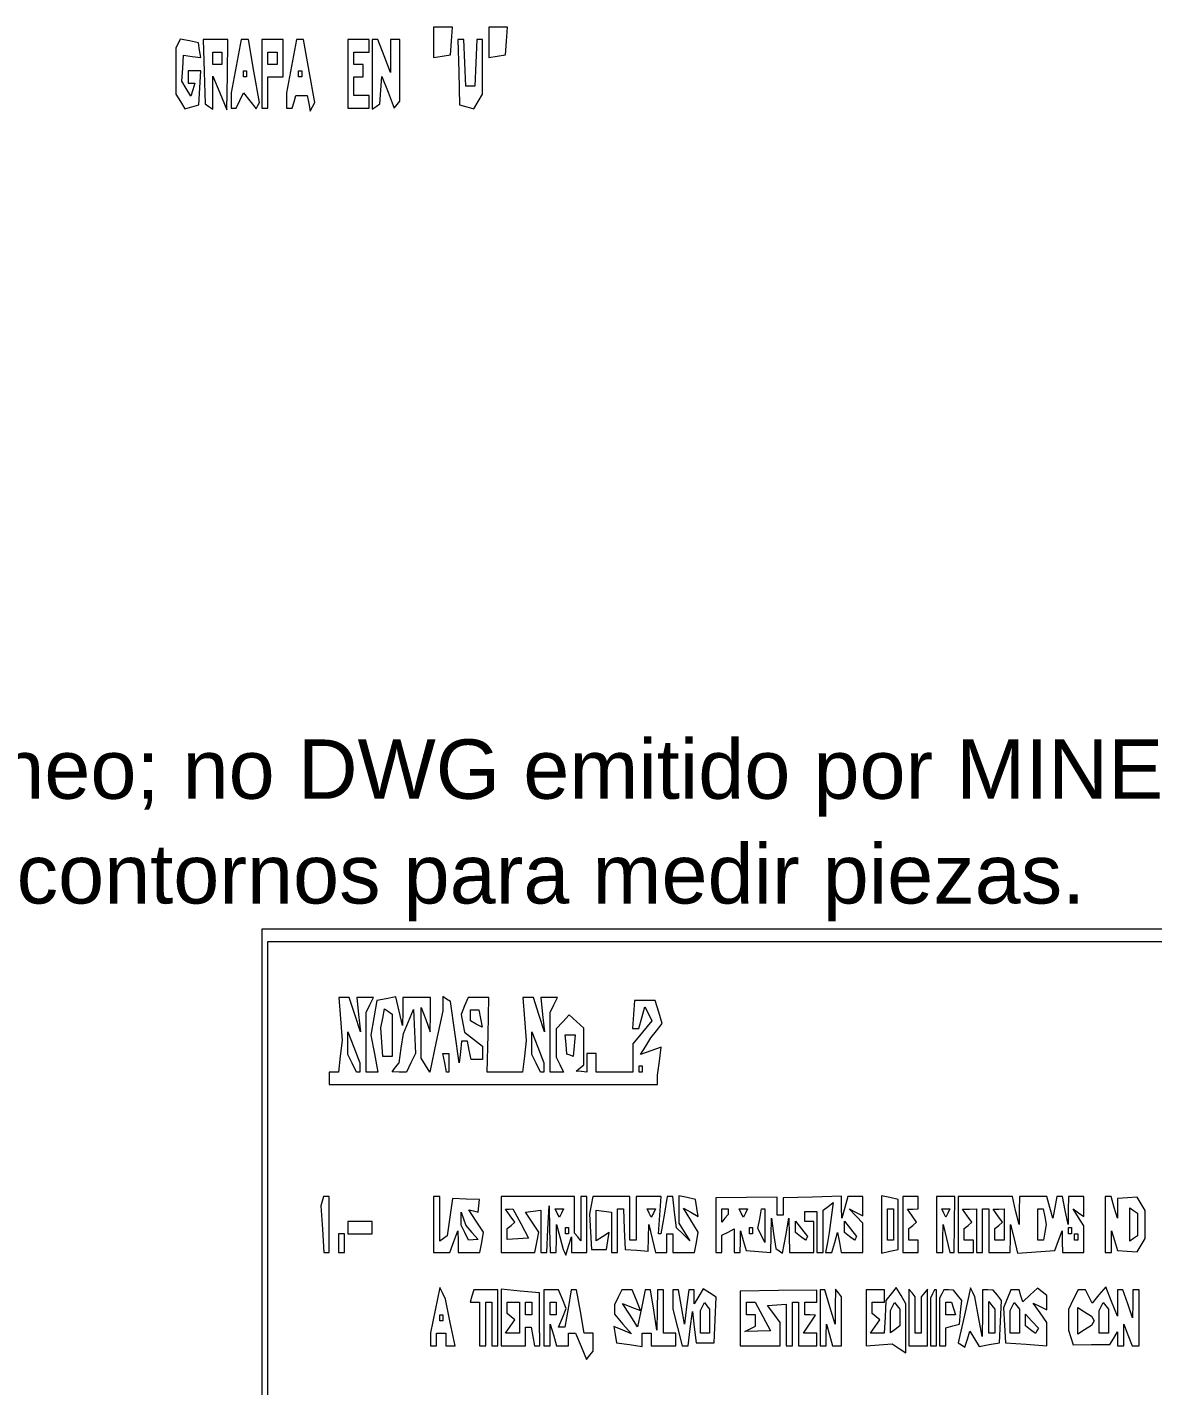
# Paper-space layout 'AN-22-DGE-077' of a CAD drawing. Header units: metres. Extents: x 12 to 191, y -57 to 204.
# Drawn here: x 65.63 to 97.88, y -8.82 to 30.1 of the extents above; entities that cross this region are included whole.
import ezdxf

# ---------------------------------------------------------------- set-up
doc = ezdxf.new("R2010")
doc.units = ezdxf.units.M
doc.layers.add('DGE_CONTORNOS', color=7, linetype='Continuous', lineweight=0)
doc.layers.add('DGE_DATOS', color=7, linetype='Continuous', lineweight=0)
doc.styles.add('DGE_ARIAL', font='arial.ttf')

# ---------------------------------------------------------------- blocks, each defined once
blk = doc.blocks.new('LP_REF_DGE_MT_077')
at = {"layer": 'DGE_CONTORNOS'}
for points in [[(77.271, 29.67), (77.271, 29.235), (77.513, 29.272), (77.754, 29.309), (77.783, 29.707), (77.811, 30.105), (77.541, 30.105), (77.271, 30.105)], [(78.853, 29.67), (78.853, 29.235), (79.095, 29.272), (79.336, 29.309), (79.365, 29.707), (79.393, 30.105), (79.123, 30.105), (78.853, 30.105)], [(69.951, 29.638), (69.888, 29.511), (69.888, 28.849), (69.888, 28.188), (70.015, 27.975), (70.142, 27.761), (70.345, 27.819), (70.547, 27.877), (70.575, 28.367), (70.603, 28.857), (70.421, 28.857), (70.24, 28.857), (70.24, 28.679), (70.24, 28.501), (70.333, 28.501), (70.426, 28.501), (70.369, 28.314), (70.312, 28.127), (70.184, 28.343), (70.055, 28.559), (70.082, 28.931), (70.108, 29.303), (70.355, 29.268), (70.603, 29.232), (70.568, 29.446), (70.534, 29.659), (70.274, 29.712), (70.014, 29.765)], [(70.696, 28.827), (70.723, 27.905), (70.833, 27.832), (70.943, 27.759), (70.943, 28.229), (70.943, 28.699), (71.147, 28.219), (71.351, 27.738), (71.364, 28.743), (71.377, 29.748), (71.023, 29.748), (70.67, 29.748)], [(71.614, 28.985), (71.47, 28.222), (71.47, 28.005), (71.47, 27.788), (71.54, 27.788), (71.611, 27.788), (71.718, 28.006), (71.826, 28.225), (72.008, 27.994), (72.19, 27.764), (72.236, 27.856), (72.282, 27.949), (72.122, 28.849), (71.963, 29.748), (71.86, 29.748), (71.758, 29.748)], [(72.349, 28.768), (72.349, 27.788), (72.437, 27.788), (72.525, 27.788), (72.525, 28.234), (72.525, 28.679), (72.745, 28.679), (72.964, 28.679), (72.964, 29.214), (72.964, 29.748), (72.657, 29.748), (72.349, 29.748)], [(73.196, 28.985), (73.052, 28.222), (73.052, 28.005), (73.052, 27.788), (73.135, 27.788), (73.218, 27.788), (73.272, 27.966), (73.326, 28.145), (73.49, 28.145), (73.653, 28.145), (73.692, 27.922), (73.731, 27.699), (73.798, 27.824), (73.864, 27.949), (73.704, 28.849), (73.545, 29.748), (73.442, 29.748), (73.34, 29.748)], [(74.81, 28.768), (74.81, 27.788), (75.118, 27.788), (75.425, 27.788), (75.425, 27.966), (75.425, 28.145), (75.206, 28.145), (74.986, 28.145), (74.986, 28.412), (74.986, 28.679), (75.118, 28.679), (75.249, 28.679), (75.249, 28.857), (75.249, 29.035), (75.118, 29.035), (74.986, 29.035), (74.986, 29.214), (74.986, 29.392), (75.206, 29.392), (75.425, 29.392), (75.425, 29.57), (75.425, 29.748), (75.118, 29.748), (74.81, 29.748)], [(75.513, 28.753), (75.513, 27.759), (75.623, 27.832), (75.733, 27.905), (75.761, 28.299), (75.79, 28.693), (75.966, 28.239), (76.142, 27.785), (76.223, 27.886), (76.304, 27.987), (76.304, 28.868), (76.304, 29.748), (76.172, 29.748), (76.041, 29.748), (76.041, 29.279), (76.041, 28.809), (75.858, 29.279), (75.676, 29.748), (75.595, 29.748), (75.513, 29.748)], [(77.992, 28.813), (78.018, 27.877), (78.221, 27.819), (78.423, 27.761), (78.55, 27.975), (78.677, 28.188), (78.677, 28.968), (78.677, 29.748), (78.595, 29.748), (78.512, 29.748), (78.485, 29.08), (78.458, 28.412), (78.326, 28.412), (78.194, 28.412), (78.167, 29.08), (78.139, 29.748), (78.052, 29.748), (77.965, 29.748)], [(71.206, 29.214), (71.206, 29.035), (71.075, 29.035), (70.943, 29.035), (70.943, 29.214), (70.943, 29.392), (71.075, 29.392), (71.206, 29.392)], [(72.789, 29.214), (72.789, 29.035), (72.657, 29.035), (72.525, 29.035), (72.525, 29.214), (72.525, 29.392), (72.657, 29.392), (72.789, 29.392)], [(71.91, 28.768), (71.91, 28.679), (71.866, 28.679), (71.822, 28.679), (71.822, 28.768), (71.822, 28.857), (71.866, 28.857), (71.91, 28.857)], [(73.492, 28.768), (73.492, 28.679), (73.448, 28.679), (73.404, 28.679), (73.404, 28.768), (73.404, 28.857), (73.448, 28.857), (73.492, 28.857)], [(72.349, -25.042), (72.349, -54.353), (95.333, -54.353), (118.317, -54.353), (118.317, -25.042), (118.317, 4.268), (95.333, 4.268), (72.349, 4.268)], [(118.141, -25.042), (118.141, -53.997), (95.333, -53.997), (72.525, -53.997), (72.525, -25.042), (72.525, 3.912), (95.333, 3.912), (118.141, 3.912)], [(74.607, 1.694), (74.656, 1.08), (74.599, 0.625), (74.543, 0.17), (74.413, 0.17), (74.283, 0.17), (74.283, -0.008), (74.283, -0.186), (78.985, -0.186), (83.687, -0.186), (83.688, -0.053), (83.69, 0.081), (83.743, 0.482), (83.795, 0.882), (83.5, 0.781), (83.204, 0.679), (83.35, 0.915), (83.496, 1.15), (83.658, 1.355), (83.819, 1.559), (83.722, 1.889), (83.624, 2.219), (83.326, 2.219), (83.028, 2.219), (83, 1.818), (82.972, 1.417), (83.061, 1.417), (83.151, 1.417), (83.238, 1.729), (83.325, 2.041), (83.426, 1.838), (83.527, 1.635), (83.256, 1.31), (82.984, 0.984), (82.984, 0.577), (82.984, 0.17), (82.457, 0.17), (81.929, 0.17), (81.929, 0.437), (81.929, 0.705), (81.797, 0.705), (81.666, 0.705), (81.666, 0.437), (81.666, 0.17), (81.512, 0.184), (81.358, 0.198), (81.468, 0.288), (81.578, 0.378), (81.578, 0.902), (81.578, 1.425), (81.369, 1.618), (81.161, 1.81), (80.974, 1.608), (80.787, 1.405), (80.787, 1.001), (80.787, 0.598), (80.892, 0.384), (80.998, 0.17), (80.804, 0.17), (80.611, 0.17), (80.611, 1.025), (80.611, 1.881), (80.716, 2.095), (80.822, 2.308), (80.583, 2.308), (80.344, 2.308), (80.396, 1.818), (80.447, 1.328), (80.289, 1.818), (80.131, 2.308), (79.981, 2.308), (79.831, 2.308), (79.88, 1.694), (79.929, 1.08), (79.873, 0.625), (79.817, 0.17), (79.313, 0.17), (78.809, 0.17), (78.832, 1.239), (78.855, 2.308), (78.557, 2.308), (78.259, 2.308), (78.159, 2.064), (78.059, 1.819), (78.107, 1.566), (78.155, 1.314), (78.416, 1.114), (78.677, 0.914), (78.677, 0.72), (78.677, 0.527), (78.511, 0.527), (78.345, 0.527), (78.294, 0.794), (78.243, 1.061), (78.159, 1.061), (78.075, 1.061), (78.041, 0.749), (78.006, 0.437), (77.879, 1.314), (77.753, 2.191), (77.644, 2.264), (77.535, 2.338), (77.535, 2.134), (77.535, 1.929), (77.348, 1.047), (77.16, 0.165), (77.04, 0.368), (76.919, 0.57), (76.919, 1.295), (76.919, 2.02), (77.048, 1.674), (77.178, 1.328), (77.18, 1.818), (77.183, 2.308), (76.788, 2.308), (76.392, 2.308), (76.386, 1.907), (76.38, 1.507), (76.283, 1.916), (76.186, 2.326), (75.917, 2.273), (75.648, 2.219), (75.563, 1.723), (75.477, 1.226), (75.575, 0.698), (75.674, 0.17), (75.506, 0.17), (75.337, 0.17), (75.337, 1.025), (75.337, 1.881), (75.443, 2.095), (75.548, 2.308), (75.309, 2.308), (75.07, 2.308), (75.122, 1.818), (75.174, 1.328), (75.015, 1.818), (74.857, 2.308), (74.707, 2.308), (74.557, 2.308)], [(76.084, 1.224), (76.084, 0.616), (75.953, 0.616), (75.821, 0.616), (75.792, 1.03), (75.763, 1.443), (75.814, 1.712), (75.865, 1.982), (75.975, 1.907), (76.084, 1.833)], [(76.623, 0.436), (76.493, 0.17), (76.289, 0.173), (76.084, 0.176), (76.182, 0.307), (76.281, 0.437), (76.345, 0.857), (76.41, 1.277), (76.555, 1.623), (76.7, 1.968), (76.727, 1.335), (76.754, 0.701)], [(78.617, 1.705), (78.664, 1.458), (78.495, 1.547), (78.326, 1.637), (78.326, 1.795), (78.326, 1.952), (78.448, 1.952), (78.571, 1.952)], [(75.16, 0.304), (75.162, 0.17), (75.111, 0.17), (75.061, 0.17), (74.936, 0.425), (74.81, 0.679), (74.812, 1.004), (74.814, 1.328), (74.986, 0.883), (75.158, 0.437)], [(80.433, 0.304), (80.435, 0.17), (80.385, 0.17), (80.335, 0.17), (80.209, 0.425), (80.084, 0.679), (80.086, 1.004), (80.087, 1.328), (80.259, 0.883), (80.431, 0.437)], [(81.297, 0.927), (81.268, 0.616), (81.181, 0.651), (81.094, 0.686), (81.066, 0.963), (81.038, 1.239), (81.182, 1.239), (81.327, 1.239)], [(77.71, 0.437), (77.71, 0.17), (77.676, 0.17), (77.641, 0.17), (77.591, 0.437), (77.54, 0.705), (77.625, 0.705), (77.71, 0.705)], [(83.248, 0.259), (83.248, 0.17), (83.204, 0.17), (83.16, 0.17), (83.16, 0.259), (83.16, 0.348), (83.204, 0.348), (83.248, 0.348)], [(74.08, -3.527), (74.044, -3.661), (74.085, -4.329), (74.126, -4.997), (74.204, -4.997), (74.283, -4.997), (74.283, -4.195), (74.283, -3.393), (74.2, -3.393), (74.117, -3.393)], [(77.271, -4.195), (77.271, -4.997), (77.503, -4.997), (77.735, -4.997), (77.852, -4.685), (77.969, -4.373), (77.971, -4.685), (77.974, -4.997), (78.285, -4.997), (78.595, -4.997), (78.65, -4.707), (78.705, -4.417), (78.495, -4.096), (78.285, -3.776), (78.415, -3.807), (78.545, -3.839), (78.567, -3.661), (78.589, -3.483), (78.202, -3.467), (77.816, -3.452), (77.74, -3.988), (77.664, -4.524), (77.555, -4.597), (77.447, -4.67), (77.447, -4.032), (77.447, -3.393), (77.359, -3.393), (77.271, -3.393)], [(79.205, -4.195), (79.205, -4.997), (79.691, -4.997), (80.177, -4.997), (80.232, -4.707), (80.287, -4.417), (80.098, -4.128), (79.909, -3.839), (80.128, -3.813), (80.347, -3.787), (80.347, -4.392), (80.347, -4.997), (80.43, -4.997), (80.512, -4.997), (80.547, -4.329), (80.581, -3.661), (80.596, -4.329), (80.611, -4.997), (80.699, -4.997), (80.787, -4.997), (80.789, -4.596), (80.792, -4.195), (80.89, -4.552), (80.988, -4.908), (81.024, -4.992), (81.06, -5.076), (81.142, -4.814), (81.223, -4.552), (81.225, -4.774), (81.226, -4.997), (81.446, -4.997), (81.666, -4.997), (81.666, -4.195), (81.666, -3.393), (81.578, -3.393), (81.49, -3.393), (81.49, -4.028), (81.49, -4.662), (81.402, -4.552), (81.314, -4.441), (81.314, -3.917), (81.314, -3.393), (80.259, -3.393), (79.205, -3.393)], [(81.788, -3.646), (81.74, -3.898), (81.769, -4.403), (81.797, -4.908), (82.01, -4.908), (82.222, -4.908), (82.262, -4.667), (82.302, -4.425), (82.115, -4.545), (81.929, -4.665), (81.929, -4.226), (81.929, -3.787), (82.149, -3.813), (82.369, -3.839), (82.369, -4.418), (82.369, -4.997), (82.457, -4.997), (82.545, -4.997), (82.545, -4.373), (82.545, -3.75), (82.627, -3.75), (82.709, -3.75), (82.737, -4.329), (82.764, -4.908), (83.094, -4.935), (83.423, -4.961), (83.429, -4.578), (83.435, -4.195), (83.531, -4.596), (83.626, -4.997), (83.788, -4.997), (83.951, -4.997), (83.951, -4.73), (83.951, -4.463), (84.039, -4.463), (84.127, -4.463), (84.127, -4.73), (84.127, -4.997), (84.437, -4.997), (84.747, -4.997), (84.802, -4.707), (84.857, -4.417), (84.646, -4.072), (84.434, -3.727), (84.642, -3.846), (84.851, -3.965), (84.811, -3.724), (84.772, -3.483), (84.537, -3.426), (84.302, -3.37), (84.302, -3.763), (84.302, -4.156), (84.456, -4.408), (84.61, -4.66), (84.422, -4.477), (84.235, -4.294), (84.179, -3.844), (84.123, -3.393), (84.046, -3.393), (83.968, -3.393), (83.876, -3.928), (83.784, -4.463), (83.751, -4.463), (83.718, -4.463), (83.756, -3.928), (83.795, -3.393), (83.433, -3.393), (83.072, -3.393), (83.072, -4.017), (83.072, -4.641), (82.984, -4.641), (82.896, -4.641), (82.896, -4.017), (82.896, -3.393), (82.366, -3.393), (81.836, -3.393)], [(85.357, -4.213), (85.357, -4.997), (85.445, -4.997), (85.533, -4.997), (85.533, -4.751), (85.533, -4.504), (85.709, -4.411), (85.884, -4.318), (85.884, -4.657), (85.884, -4.997), (85.972, -4.997), (86.06, -4.997), (86.063, -4.685), (86.066, -4.373), (86.147, -4.656), (86.228, -4.938), (86.584, -4.966), (86.939, -4.994), (86.948, -4.506), (86.957, -4.017), (87.016, -4.449), (87.076, -4.882), (87.175, -4.948), (87.273, -5.015), (87.363, -4.516), (87.453, -4.017), (87.46, -4.507), (87.467, -4.997), (87.818, -4.997), (88.17, -4.997), (88.17, -4.552), (88.17, -4.106), (88.038, -4.106), (87.906, -4.106), (87.906, -3.966), (87.906, -3.826), (88.082, -3.826), (88.258, -3.826), (88.258, -4.412), (88.258, -4.997), (88.345, -4.997), (88.433, -4.997), (88.433, -4.392), (88.433, -3.788), (88.575, -3.678), (88.717, -3.568), (88.663, -3.999), (88.61, -4.429), (88.556, -4.713), (88.502, -4.997), (88.595, -4.997), (88.688, -4.997), (88.767, -4.71), (88.847, -4.424), (88.901, -4.71), (88.955, -4.997), (89.266, -4.997), (89.576, -4.997), (89.576, -4.579), (89.576, -4.161), (89.378, -3.954), (89.18, -3.748), (89.378, -3.85), (89.576, -3.952), (89.576, -3.673), (89.576, -3.393), (89.361, -3.393), (89.145, -3.393), (89.056, -3.705), (88.966, -4.017), (88.963, -3.702), (88.961, -3.387), (88.126, -3.409), (87.291, -3.43), (87.291, -3.679), (87.291, -3.928), (87.203, -3.928), (87.115, -3.928), (87.115, -3.671), (87.115, -3.415), (86.236, -3.422), (85.357, -3.429)], [(90.103, -4.195), (90.103, -5.021), (90.345, -4.964), (90.587, -4.908), (90.587, -4.195), (90.587, -3.483), (90.345, -3.426), (90.103, -3.37)], [(90.719, -4.195), (90.719, -4.997), (90.938, -4.997), (91.158, -4.997), (91.158, -4.819), (91.158, -4.641), (91.026, -4.641), (90.894, -4.641), (90.894, -4.477), (90.894, -4.314), (91.004, -4.224), (91.114, -4.133), (90.982, -3.944), (90.85, -3.755), (91.004, -3.753), (91.158, -3.75), (91.158, -3.572), (91.158, -3.393), (90.938, -3.393), (90.719, -3.393)], [(91.685, -4.195), (91.685, -4.997), (91.773, -4.997), (91.861, -4.997), (91.867, -4.596), (91.873, -4.195), (91.968, -4.596), (92.064, -4.997), (92.127, -4.997), (92.19, -4.997), (92.198, -4.195), (92.206, -3.393), (91.946, -3.393), (91.685, -3.393)], [(92.301, -4.195), (92.301, -4.997), (92.52, -4.997), (92.74, -4.997), (92.74, -4.819), (92.74, -4.641), (92.608, -4.641), (92.476, -4.641), (92.476, -4.477), (92.476, -4.314), (92.586, -4.224), (92.696, -4.133), (92.564, -3.944), (92.432, -3.755), (92.63, -3.753), (92.828, -3.75), (92.828, -4.373), (92.828, -4.997), (92.916, -4.997), (93.004, -4.997), (93.004, -4.373), (93.004, -3.75), (93.092, -3.75), (93.18, -3.75), (93.18, -4.373), (93.18, -4.997), (93.487, -4.997), (93.795, -4.997), (93.801, -4.596), (93.807, -4.195), (93.904, -4.604), (94.001, -5.014), (94.535, -4.975), (95.069, -4.937), (95.176, -4.655), (95.283, -4.373), (95.286, -4.685), (95.289, -4.997), (95.597, -4.997), (95.904, -4.997), (95.904, -4.616), (95.904, -4.235), (95.75, -3.992), (95.597, -3.749), (95.75, -3.858), (95.904, -3.966), (95.904, -3.68), (95.904, -3.393), (95.684, -3.393), (95.465, -3.393), (95.459, -3.794), (95.454, -4.195), (95.374, -3.794), (95.295, -3.393), (95.213, -3.393), (95.132, -3.393), (95.073, -3.705), (95.013, -4.017), (94.927, -3.705), (94.841, -3.393), (94.45, -3.393), (94.058, -3.393), (94.053, -3.794), (94.047, -4.195), (93.951, -3.794), (93.856, -3.393), (93.078, -3.393), (92.301, -3.393)], [(96.519, -4.195), (96.519, -4.997), (96.607, -4.997), (96.695, -4.997), (96.698, -4.685), (96.701, -4.373), (96.783, -4.658), (96.865, -4.942), (97.151, -4.959), (97.437, -4.975), (97.55, -4.786), (97.662, -4.597), (97.662, -4.195), (97.662, -3.793), (97.55, -3.604), (97.437, -3.415), (97.154, -3.431), (96.871, -3.448), (96.868, -3.732), (96.866, -4.017), (96.776, -3.705), (96.686, -3.393), (96.603, -3.393), (96.519, -3.393)], [(78.37, -4.428), (78.545, -4.63), (78.409, -4.635), (78.273, -4.641), (78.168, -4.427), (78.062, -4.213), (78.063, -4.026), (78.065, -3.839), (78.129, -4.032), (78.194, -4.226)], [(79.769, -4.167), (79.991, -4.583), (79.686, -4.607), (79.38, -4.63), (79.38, -4.472), (79.38, -4.314), (79.49, -4.224), (79.6, -4.133), (79.468, -3.944), (79.336, -3.755), (79.442, -3.753), (79.547, -3.75)], [(80.933, -3.869), (80.875, -3.987), (80.816, -3.869), (80.757, -3.75), (80.875, -3.75), (80.992, -3.75)], [(83.57, -3.869), (83.511, -3.987), (83.453, -3.869), (83.394, -3.75), (83.511, -3.75), (83.629, -3.75)], [(85.709, -3.828), (85.709, -3.907), (85.621, -4.017), (85.533, -4.127), (85.533, -3.938), (85.533, -3.75), (85.621, -3.75), (85.709, -3.75)], [(86.207, -3.869), (86.148, -3.987), (86.09, -3.869), (86.031, -3.75), (86.148, -3.75), (86.265, -3.75)], [(86.763, -4.231), (86.763, -4.712), (86.664, -4.51), (86.564, -4.308), (86.617, -4.029), (86.67, -3.75), (86.717, -3.75), (86.763, -3.75)], [(90.455, -4.195), (90.455, -4.641), (90.367, -4.641), (90.279, -4.641), (90.279, -4.195), (90.279, -3.75), (90.367, -3.75), (90.455, -3.75)], [(92.008, -3.869), (91.949, -3.987), (91.89, -3.869), (91.832, -3.75), (91.949, -3.75), (92.066, -3.75)], [(93.619, -4.195), (93.619, -4.641), (93.487, -4.641), (93.355, -4.641), (93.355, -4.477), (93.355, -4.314), (93.465, -4.224), (93.575, -4.133), (93.443, -3.944), (93.311, -3.755), (93.465, -3.753), (93.619, -3.75)], [(94.783, -3.973), (94.824, -4.195), (94.785, -4.418), (94.747, -4.641), (94.666, -4.641), (94.586, -4.641), (94.586, -4.195), (94.586, -3.75), (94.664, -3.75), (94.743, -3.75)], [(97.442, -4.195), (97.442, -4.522), (97.332, -4.596), (97.223, -4.67), (97.223, -4.195), (97.223, -3.72), (97.332, -3.794), (97.442, -3.869)], [(74.81, -4.284), (74.81, -4.463), (75.162, -4.463), (75.513, -4.463), (75.513, -4.284), (75.513, -4.106), (75.162, -4.106), (74.81, -4.106)], [(87.959, -4.594), (87.931, -4.649), (87.787, -4.537), (87.642, -4.424), (87.642, -4.264), (87.642, -4.103), (87.814, -4.321), (87.986, -4.538)], [(89.365, -4.594), (89.337, -4.649), (89.193, -4.537), (89.049, -4.424), (89.049, -4.264), (89.049, -4.103), (89.22, -4.321), (89.392, -4.538)], [(74.546, -4.73), (74.546, -4.997), (74.634, -4.997), (74.722, -4.997), (74.722, -4.73), (74.722, -4.463), (74.634, -4.463), (74.546, -4.463)], [(81.138, -4.373), (81.138, -4.463), (81.094, -4.463), (81.05, -4.463), (81.05, -4.373), (81.05, -4.284), (81.094, -4.284), (81.138, -4.284)], [(86.412, -4.373), (86.412, -4.463), (86.368, -4.463), (86.324, -4.463), (86.324, -4.373), (86.324, -4.284), (86.368, -4.284), (86.412, -4.284)], [(95.553, -4.373), (95.553, -4.463), (95.509, -4.463), (95.465, -4.463), (95.465, -4.373), (95.465, -4.284), (95.509, -4.284), (95.553, -4.284)], [(95.728, -4.552), (95.728, -4.641), (95.684, -4.641), (95.641, -4.641), (95.641, -4.552), (95.641, -4.463), (95.684, -4.463), (95.728, -4.463)], [(77.317, -6.653), (77.183, -7.302), (77.183, -7.486), (77.183, -7.67), (77.271, -7.67), (77.359, -7.67), (77.359, -7.492), (77.359, -7.313), (77.491, -7.313), (77.623, -7.313), (77.623, -7.492), (77.623, -7.67), (77.756, -7.67), (77.889, -7.67), (77.751, -7.002), (77.613, -6.333), (77.532, -6.168), (77.451, -6.003)], [(78.37, -6.244), (78.315, -6.423), (78.452, -6.423), (78.589, -6.423), (78.589, -7.046), (78.589, -7.67), (78.677, -7.67), (78.765, -7.67), (78.765, -7.046), (78.765, -6.423), (78.853, -6.423), (78.941, -6.423), (78.941, -7.046), (78.941, -7.67), (79.029, -7.67), (79.117, -7.67), (79.117, -6.868), (79.117, -6.066), (78.77, -6.066), (78.424, -6.066)], [(79.205, -6.859), (79.205, -7.67), (79.556, -7.67), (79.908, -7.67), (79.908, -7.403), (79.908, -7.135), (79.986, -7.135), (80.065, -7.135), (80.115, -7.403), (80.166, -7.67), (80.243, -7.67), (80.32, -7.67), (80.311, -6.913), (80.303, -6.155), (79.754, -6.102), (79.205, -6.049)], [(80.435, -6.868), (80.435, -7.67), (80.523, -7.67), (80.611, -7.67), (80.614, -7.358), (80.616, -7.046), (80.706, -7.358), (80.795, -7.67), (80.967, -7.67), (81.138, -7.67), (81.138, -7.492), (81.138, -7.313), (81.238, -7.313), (81.337, -7.313), (81.497, -7.686), (81.656, -8.059), (81.749, -7.943), (81.841, -7.827), (81.841, -7.57), (81.841, -7.313), (81.715, -7.313), (81.589, -7.313), (81.478, -6.69), (81.367, -6.066), (81.292, -6.066), (81.217, -6.066), (81.125, -6.601), (81.033, -7.135), (80.943, -7.135), (80.853, -7.135), (80.962, -6.868), (81.072, -6.601), (80.962, -6.333), (80.853, -6.066), (80.644, -6.066), (80.435, -6.066)], [(82.562, -6.28), (82.457, -6.494), (82.457, -6.631), (82.457, -6.767), (82.698, -7.05), (82.94, -7.332), (82.69, -7.226), (82.439, -7.12), (82.477, -7.35), (82.514, -7.581), (82.881, -7.635), (83.248, -7.69), (83.248, -7.502), (83.248, -7.313), (83.38, -7.313), (83.511, -7.313), (83.511, -7.492), (83.511, -7.67), (83.863, -7.67), (84.215, -7.67), (84.215, -7.492), (84.215, -7.313), (84.039, -7.313), (83.863, -7.313), (83.863, -6.69), (83.863, -6.066), (83.775, -6.066), (83.687, -6.066), (83.678, -6.645), (83.669, -7.224), (83.578, -6.645), (83.486, -6.066), (83.411, -6.066), (83.336, -6.066), (83.226, -6.595), (83.116, -7.123), (82.901, -6.791), (82.687, -6.459), (82.945, -6.559), (83.204, -6.658), (83.083, -6.362), (82.963, -6.066), (82.815, -6.066), (82.668, -6.066)], [(84.127, -6.342), (84.127, -6.618), (84.261, -7.144), (84.395, -7.67), (84.479, -7.67), (84.563, -7.67), (84.625, -7.18), (84.687, -6.69), (84.74, -7.135), (84.794, -7.581), (85.053, -7.581), (85.313, -7.581), (85.34, -6.928), (85.367, -6.275), (85.182, -6.156), (84.997, -6.037), (84.869, -6.251), (84.742, -6.466), (84.742, -6.266), (84.742, -6.066), (84.664, -6.066), (84.585, -6.066), (84.521, -6.556), (84.457, -7.046), (84.372, -6.556), (84.288, -6.066), (84.207, -6.066), (84.127, -6.066)], [(86.06, -6.886), (86.06, -7.67), (86.632, -7.67), (87.203, -7.67), (87.203, -7.335), (87.203, -7.001), (87.022, -6.756), (86.841, -6.512), (87.11, -6.493), (87.379, -6.474), (87.379, -7.072), (87.379, -7.67), (87.467, -7.67), (87.554, -7.67), (87.554, -7.046), (87.554, -6.423), (87.642, -6.423), (87.73, -6.423), (87.73, -7.046), (87.73, -7.67), (87.994, -7.67), (88.258, -7.67), (88.258, -7.492), (88.258, -7.313), (88.065, -7.313), (87.872, -7.313), (88.043, -7.052), (88.214, -6.79), (88.06, -6.785), (87.906, -6.779), (87.906, -6.601), (87.906, -6.423), (88.082, -6.423), (88.258, -6.423), (88.258, -6.25), (88.258, -6.077), (87.159, -6.09), (86.06, -6.102)], [(88.345, -6.868), (88.345, -7.67), (88.433, -7.67), (88.521, -7.67), (88.524, -7.358), (88.527, -7.046), (88.616, -7.358), (88.706, -7.67), (88.833, -7.67), (88.961, -7.67), (88.961, -6.968), (88.961, -6.265), (88.873, -6.155), (88.785, -6.045), (88.783, -6.546), (88.78, -7.046), (88.63, -6.556), (88.481, -6.066), (88.413, -6.066), (88.345, -6.066)], [(89.664, -6.869), (89.664, -7.673), (90.037, -7.645), (90.411, -7.616), (90.609, -7.744), (90.806, -7.872), (90.806, -7.169), (90.806, -6.466), (90.667, -6.232), (90.528, -5.998), (90.382, -6.184), (90.235, -6.369), (90.207, -6.841), (90.18, -7.313), (89.988, -7.311), (89.796, -7.308), (89.928, -7.119), (90.059, -6.93), (89.949, -6.84), (89.84, -6.749), (89.84, -6.586), (89.84, -6.423), (90.015, -6.423), (90.191, -6.423), (90.191, -6.244), (90.191, -6.066), (89.928, -6.066), (89.664, -6.066)], [(90.894, -6.857), (90.894, -7.67), (91.158, -7.67), (91.422, -7.67), (91.422, -6.857), (91.422, -6.045), (91.334, -6.155), (91.246, -6.265), (91.246, -6.789), (91.246, -7.313), (91.158, -7.313), (91.07, -7.313), (91.07, -6.789), (91.07, -6.265), (90.982, -6.155), (90.894, -6.045)], [(91.568, -6.185), (91.51, -6.304), (91.51, -6.987), (91.51, -7.67), (91.597, -7.67), (91.685, -7.67), (91.685, -6.868), (91.685, -6.066), (91.656, -6.066), (91.627, -6.066)], [(91.832, -6.185), (91.773, -6.304), (91.773, -6.987), (91.773, -7.67), (91.861, -7.67), (91.949, -7.67), (91.949, -7.415), (91.949, -7.16), (92.146, -7.103), (92.343, -7.046), (92.374, -6.711), (92.406, -6.376), (92.287, -6.224), (92.169, -6.072), (92.03, -6.069), (91.89, -6.066)], [(92.482, -6.797), (92.308, -7.581), (92.402, -7.647), (92.497, -7.713), (92.568, -7.48), (92.639, -7.247), (92.772, -7.471), (92.904, -7.694), (93.196, -7.637), (93.487, -7.581), (93.516, -6.976), (93.544, -6.371), (93.428, -6.221), (93.311, -6.072), (93.158, -6.069), (93.004, -6.066), (92.997, -6.734), (92.99, -7.403), (92.887, -6.836), (92.784, -6.27), (92.72, -6.141), (92.655, -6.013)], [(93.711, -6.323), (93.606, -6.579), (93.635, -7.08), (93.663, -7.581), (94.256, -7.626), (94.849, -7.671), (94.849, -7.336), (94.849, -7.001), (94.652, -6.724), (94.454, -6.448), (94.652, -6.545), (94.849, -6.642), (94.849, -6.438), (94.849, -6.233), (94.712, -6.126), (94.575, -6.019), (94.364, -6.214), (94.153, -6.409), (94.1, -6.238), (94.048, -6.066), (93.932, -6.066), (93.816, -6.066)], [(95.603, -6.346), (95.465, -6.626), (95.466, -6.925), (95.467, -7.224), (95.533, -7.433), (95.598, -7.641), (96.125, -7.635), (96.651, -7.629), (96.761, -7.449), (96.871, -7.27), (96.871, -7.47), (96.871, -7.67), (96.959, -7.67), (97.047, -7.67), (97.05, -7.358), (97.052, -7.046), (97.169, -7.358), (97.286, -7.67), (97.386, -7.67), (97.486, -7.67), (97.486, -6.868), (97.486, -6.066), (97.398, -6.066), (97.31, -6.066), (97.306, -6.467), (97.301, -6.868), (97.163, -6.467), (97.025, -6.066), (96.948, -6.066), (96.871, -6.066), (96.871, -6.442), (96.871, -6.818), (96.701, -6.398), (96.531, -5.977), (96.339, -6.214), (96.147, -6.452), (96.052, -6.259), (95.957, -6.066), (95.849, -6.066), (95.741, -6.066)], [(79.732, -6.868), (79.732, -7.313), (79.534, -7.311), (79.336, -7.308), (79.468, -7.119), (79.6, -6.93), (79.49, -6.84), (79.38, -6.749), (79.38, -6.586), (79.38, -6.423), (79.556, -6.423), (79.732, -6.423)], [(80.084, -6.601), (80.084, -6.779), (79.996, -6.779), (79.908, -6.779), (79.908, -6.601), (79.908, -6.423), (79.996, -6.423), (80.084, -6.423)], [(80.787, -6.601), (80.787, -6.779), (80.699, -6.779), (80.611, -6.779), (80.611, -6.601), (80.611, -6.423), (80.699, -6.423), (80.787, -6.423)], [(85.181, -6.968), (85.181, -7.313), (85.049, -7.313), (84.918, -7.313), (84.918, -6.987), (84.918, -6.66), (84.974, -6.546), (85.03, -6.432), (85.106, -6.527), (85.181, -6.622)], [(86.708, -6.831), (86.925, -7.239), (86.559, -7.252), (86.192, -7.264), (86.346, -7.187), (86.5, -7.109), (86.5, -6.944), (86.5, -6.779), (86.368, -6.779), (86.236, -6.779), (86.236, -6.601), (86.236, -6.423), (86.363, -6.423), (86.491, -6.423)], [(90.631, -6.859), (90.631, -7.097), (90.499, -7.2), (90.367, -7.302), (90.367, -6.981), (90.367, -6.66), (90.423, -6.546), (90.479, -6.432), (90.555, -6.527), (90.631, -6.622)], [(92.169, -6.601), (92.223, -6.779), (92.086, -6.779), (91.949, -6.779), (91.949, -6.601), (91.949, -6.423), (92.032, -6.423), (92.114, -6.423)], [(93.355, -6.968), (93.355, -7.313), (93.267, -7.313), (93.18, -7.313), (93.18, -6.857), (93.18, -6.401), (93.267, -6.512), (93.355, -6.622)], [(94.058, -6.968), (94.058, -7.313), (93.927, -7.313), (93.795, -7.313), (93.795, -6.987), (93.795, -6.66), (93.851, -6.546), (93.907, -6.432), (93.983, -6.527), (94.058, -6.622)], [(96.161, -6.89), (96.197, -6.957), (96.161, -7.024), (96.124, -7.091), (95.926, -7.214), (95.728, -7.337), (95.728, -6.957), (95.728, -6.577), (95.926, -6.7), (96.124, -6.823)], [(96.607, -6.968), (96.607, -7.313), (96.476, -7.313), (96.344, -7.313), (96.344, -6.987), (96.344, -6.66), (96.4, -6.546), (96.456, -6.432), (96.532, -6.527), (96.607, -6.622)], [(77.535, -6.868), (77.535, -6.957), (77.491, -6.957), (77.447, -6.957), (77.447, -6.868), (77.447, -6.779), (77.491, -6.779), (77.535, -6.779)], [(94.562, -7.243), (94.523, -7.322), (94.379, -7.209), (94.234, -7.097), (94.234, -6.932), (94.234, -6.766), (94.418, -6.965), (94.601, -7.164)]]:
    blk.add_lwpolyline(points, close=True, dxfattribs=at)
at = {"layer": 'DGE_DATOS', "style": 'DGE_ARIAL'}
for s, p in [('CAD derivado de lamina DGE. Contornos de escaneo; no DWG emitido por MINEM.', (12, 8)), ('mm de hoja. Cotas originales prevalecen. No usar contornos para medir piezas.', (12, 5))]:
    blk.add_text(s, height=1.7, dxfattribs=at).set_placement(p)

psp = doc.layouts.new('AN-22-DGE-077')

# ---------------------------------------------------------------- block references
at = {"layer": 'DGE_DATOS'}
psp.add_blockref('LP_REF_DGE_MT_077', (0, 0), dxfattribs=at)

doc.saveas('drawing.dxf')
